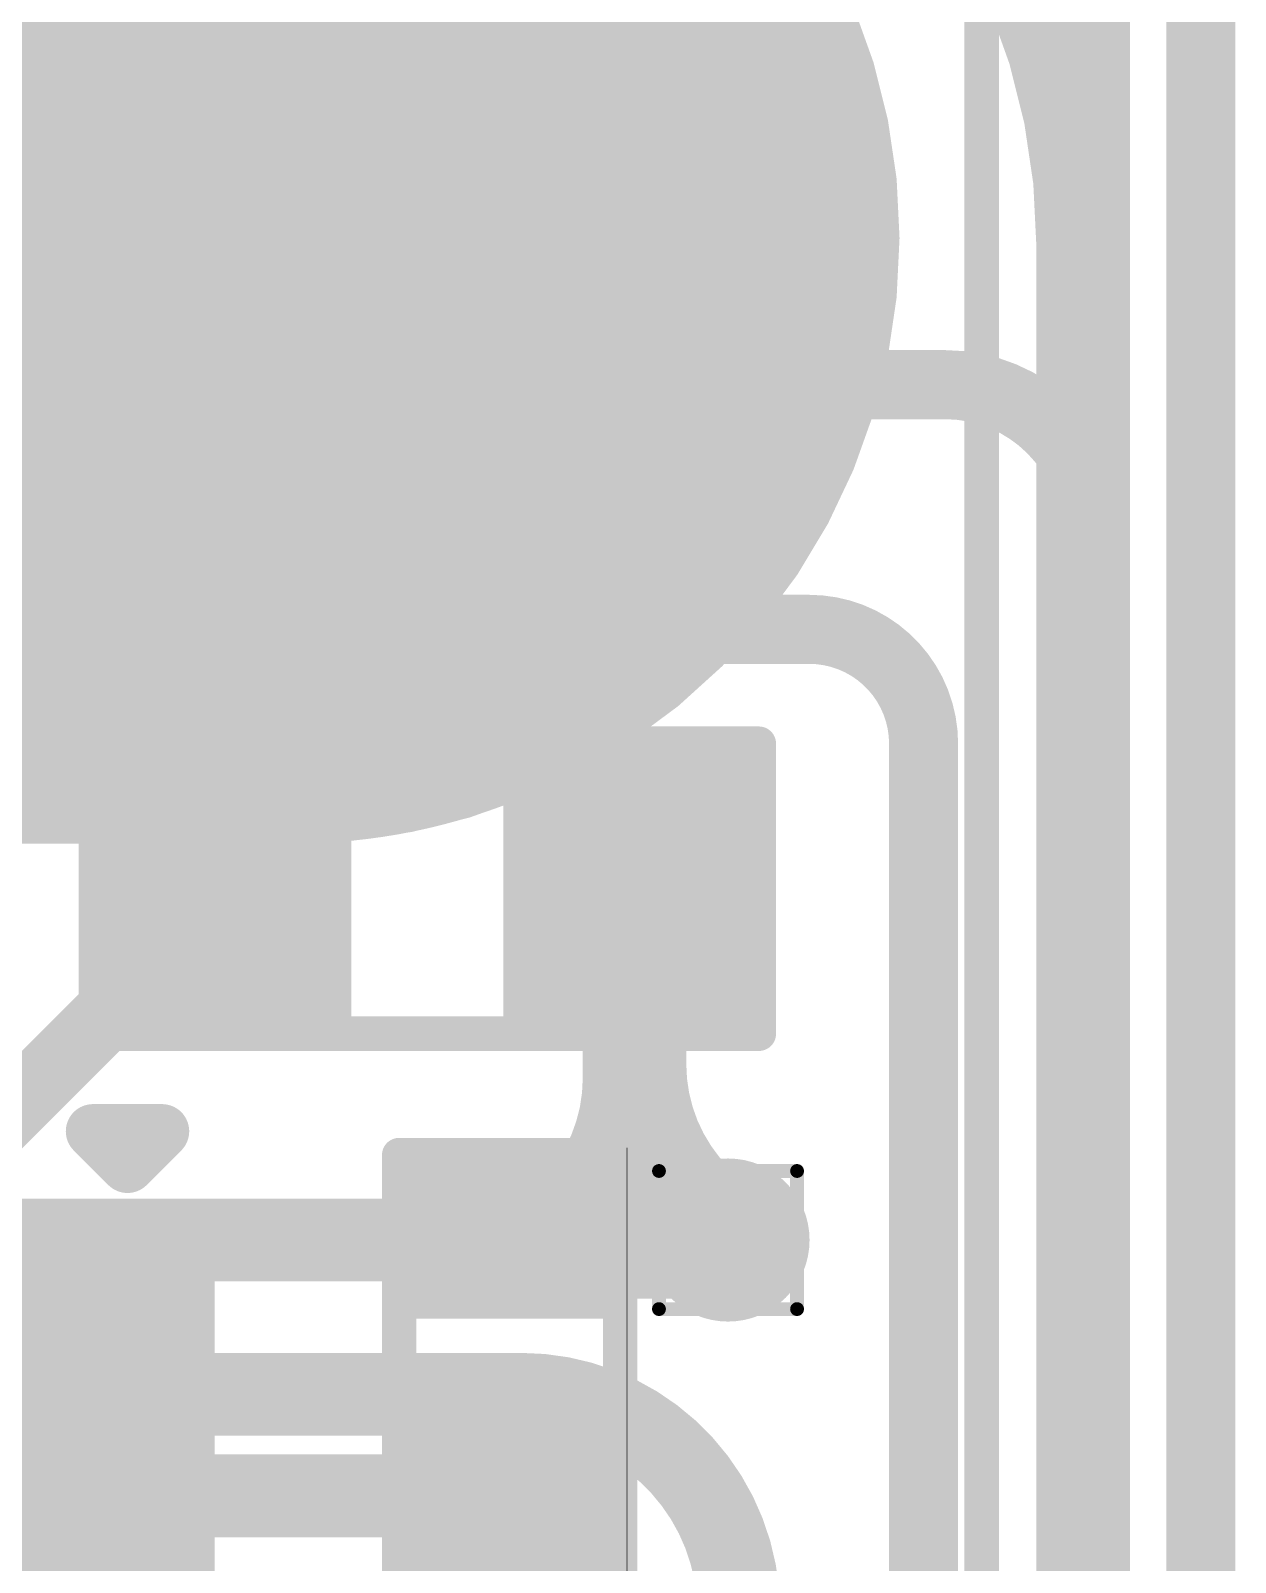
# Model space of a CAD drawing. Header units: inches. Extents: x 3 to 457, y -41 to 239.
# Drawn here: x 20.46 to 24.89, y 8.4 to 14.03 of the extents above; entities that cross this region are included whole.
import ezdxf

# ---------------------------------------------------------------- set-up
doc = ezdxf.new("R2010")
doc.units = ezdxf.units.IN
for name, color, linetype in [('Board Outline', 216, 'Continuous'), ('Bottom Layer', 5, 'Continuous'), ('Bottom Overlay', 54, 'Continuous'), ('Bottom Paste', 16, 'Continuous'), ('Bottom Solder', 6, 'Continuous'), ('Drill Drawing', 1, 'Continuous'), ('Fabrication', 76, 'Continuous'), ('Top Layer', 1, 'Continuous'), ('Top Overlay', 2, 'Continuous'), ('Top Paste', 8, 'Continuous'), ('Top Solder', 216, 'Continuous'), ('Via Holes', 16, 'Continuous')]:
    doc.layers.add(name, color=color, linetype=linetype)

# ---------------------------------------------------------------- blocks, each defined once
blk = doc.blocks.new('TSSOP_14_21')
at = {"layer": 'Top Layer'}
blk.add_hatch(color=1, dxfattribs=at).paths.add_polyline_path([(-3.65, 2.175), (-2.15, 2.175), (-2.15, 1.725), (-3.65, 1.725)])
at = {"layer": 'Top Paste'}
blk.add_hatch(color=8, dxfattribs=at).paths.add_polyline_path([(-3.65, 2.175), (-2.15, 2.175), (-2.15, 1.725), (-3.65, 1.725)])
at = {"layer": 'Top Solder'}
for points in [[(-3.7516, 2.2766), (-2.0484, 2.2766), (-2.0484, 1.6234), (-3.7516, 1.6234)], [(-3.7516, 1.6266), (-2.0484, 1.6266), (-2.0484, 0.9734), (-3.7516, 0.9734)]]:
    blk.add_hatch(color=216, dxfattribs=at).paths.add_polyline_path(points)
at = {"layer": 'Top Overlay'}
for points in [[(-4.0112, 1.8288, 0.2, 0.2, 0), (-4.0112, 2.0828, 0.2, 0.2, 0)], [(-3.8842, 1.9558, 0.2, 0.2, 0), (-4.0112, 2.0828, 0.2, 0.2, 0)], [(-4.0112, 1.8288, 0.2, 0.2, 0), (-3.8842, 1.9558, 0.2, 0.2, 0)]]:
    blk.add_lwpolyline(points, format="xyseb", dxfattribs=at)
for points in [[(-4.0612, 2.0828, 0.1, 0.1, 1), (-3.9612, 2.0828, 0.1, 0.1, 1)], [(-4.0612, 2.0828, 0.1, 0.1, 1), (-3.9612, 2.0828, 0.1, 0.1, 1)], [(-3.9342, 1.9558, 0.1, 0.1, 1), (-3.8342, 1.9558, 0.1, 0.1, 1)], [(-3.9342, 1.9558, 0.1, 0.1, 1), (-3.8342, 1.9558, 0.1, 0.1, 1)], [(-4.0612, 1.8288, 0.1, 0.1, 1), (-3.9612, 1.8288, 0.1, 0.1, 1)], [(-4.0612, 1.8288, 0.1, 0.1, 1), (-3.9612, 1.8288, 0.1, 0.1, 1)]]:
    blk.add_lwpolyline(points, format="xyseb", close=True, dxfattribs=at)
blk = doc.blocks.new('R___0402_36')
at = {"layer": 'Top Layer'}
for points in [[(-0.6985, -0.3175), (-0.6985, 0.3175), (-0.2413, 0.3175), (-0.2413, -0.3175)], [(0.2413, -0.3175), (0.2413, 0.3175), (0.6985, 0.3175), (0.6985, -0.3175)]]:
    blk.add_hatch(color=1, dxfattribs=at).paths.add_polyline_path(points)
at = {"layer": 'Top Paste'}
for points in [[(-0.6985, -0.3175), (-0.6985, 0.3175), (-0.2413, 0.3175), (-0.2413, -0.3175)], [(0.2413, -0.3175), (0.2413, 0.3175), (0.6985, 0.3175), (0.6985, -0.3175)]]:
    blk.add_hatch(color=8, dxfattribs=at).paths.add_polyline_path(points)
at = {"layer": 'Top Solder'}
for points in [[(-0.7535, -0.3725), (-0.7535, 0.3725), (-0.1863, 0.3725), (-0.1863, -0.3725)], [(0.1863, -0.3725), (0.1863, 0.3725), (0.7535, 0.3725), (0.7535, -0.3725)]]:
    blk.add_hatch(color=216, dxfattribs=at).paths.add_polyline_path(points)
at = {"layer": 'Top Overlay'}
for points in [[(-0.7874, 0.4064, 0.127, 0.127, 0), (-0.7874, -0.4064, 0.127, 0.127, 0)], [(-0.7874, 0.4064, 0.127, 0.127, 0), (0.7874, 0.4064, 0.127, 0.127, 0)], [(0.7874, 0.4064, 0.127, 0.127, 0), (0.7874, -0.4064, 0.127, 0.127, 0)], [(-0.7874, -0.4064, 0.127, 0.127, 0), (0.7874, -0.4064, 0.127, 0.127, 0)], [(-0.8128, -0.4318, 0.00323, 0.00323, 0), (0.8128, -0.4318, 0.00323, 0.00323, 0)]]:
    blk.add_lwpolyline(points, format="xyseb", dxfattribs=at)
for points in [[(-0.8191, 0.4064, 0.0635, 0.0635, 1), (-0.7556, 0.4064, 0.0635, 0.0635, 1)], [(-0.8191, 0.4064, 0.0635, 0.0635, 1), (-0.7556, 0.4064, 0.0635, 0.0635, 1)], [(0.7556, 0.4064, 0.0635, 0.0635, 1), (0.8191, 0.4064, 0.0635, 0.0635, 1)], [(0.7556, 0.4064, 0.0635, 0.0635, 1), (0.8191, 0.4064, 0.0635, 0.0635, 1)], [(-0.8191, -0.4064, 0.0635, 0.0635, 1), (-0.7556, -0.4064, 0.0635, 0.0635, 1)], [(-0.8191, -0.4064, 0.0635, 0.0635, 1), (-0.7556, -0.4064, 0.0635, 0.0635, 1)], [(0.7556, -0.4064, 0.0635, 0.0635, 1), (0.8191, -0.4064, 0.0635, 0.0635, 1)], [(0.7556, -0.4064, 0.0635, 0.0635, 1), (0.8191, -0.4064, 0.0635, 0.0635, 1)], [(-0.8136, -0.4318, 0.00161, 0.00161, 1), (-0.812, -0.4318, 0.00161, 0.00161, 1)], [(0.812, -0.4318, 0.00161, 0.00161, 1), (0.8136, -0.4318, 0.00161, 0.00161, 1)]]:
    blk.add_lwpolyline(points, format="xyseb", close=True, dxfattribs=at)
blk = doc.blocks.new('R___0603_42')
at = {"layer": 'Top Layer'}
for points in [[(-0.381, 0.4445), (-0.381, -0.4445), (-1.143, -0.4445), (-1.143, 0.4445)], [(1.143, 0.4445), (1.143, -0.4445), (0.381, -0.4445), (0.381, 0.4445)]]:
    blk.add_hatch(color=1, dxfattribs=at).paths.add_polyline_path(points)
at = {"layer": 'Top Paste'}
for points in [[(-0.381, 0.4445), (-0.381, -0.4445), (-1.143, -0.4445), (-1.143, 0.4445)], [(1.143, 0.4445), (1.143, -0.4445), (0.381, -0.4445), (0.381, 0.4445)]]:
    blk.add_hatch(color=8, dxfattribs=at).paths.add_polyline_path(points)
at = {"layer": 'Top Solder'}
for points in [[(-0.2794, 0.5461), (-0.2794, -0.5461), (-1.2446, -0.5461), (-1.2446, 0.5461)], [(1.2446, 0.5461), (1.2446, -0.5461), (0.2794, -0.5461), (0.2794, 0.5461)]]:
    blk.add_hatch(color=216, dxfattribs=at).paths.add_polyline_path(points)
at = {"layer": 'Top Overlay'}
for points in [[(-1.2192, 0.5334, 0.127, 0.127, 0), (1.2192, 0.5334, 0.127, 0.127, 0)], [(-1.2192, -0.5334, 0.127, 0.127, 0), (-1.2192, 0.5334, 0.127, 0.127, 0)], [(1.2192, -0.5334, 0.127, 0.127, 0), (1.2192, 0.5334, 0.127, 0.127, 0)], [(-1.2192, -0.5334, 0.127, 0.127, 0), (1.2192, -0.5334, 0.127, 0.127, 0)]]:
    blk.add_lwpolyline(points, format="xyseb", dxfattribs=at)
for points in [[(-1.25095, 0.5334, 0.0635, 0.0635, 1), (-1.18745, 0.5334, 0.0635, 0.0635, 1)], [(-1.25095, 0.5334, 0.0635, 0.0635, 1), (-1.18745, 0.5334, 0.0635, 0.0635, 1)], [(1.18745, 0.5334, 0.0635, 0.0635, 1), (1.25095, 0.5334, 0.0635, 0.0635, 1)], [(1.18745, 0.5334, 0.0635, 0.0635, 1), (1.25095, 0.5334, 0.0635, 0.0635, 1)], [(-1.25095, -0.5334, 0.0635, 0.0635, 1), (-1.18745, -0.5334, 0.0635, 0.0635, 1)], [(-1.25095, -0.5334, 0.0635, 0.0635, 1), (-1.18745, -0.5334, 0.0635, 0.0635, 1)], [(1.18745, -0.5334, 0.0635, 0.0635, 1), (1.25095, -0.5334, 0.0635, 0.0635, 1)], [(1.18745, -0.5334, 0.0635, 0.0635, 1), (1.25095, -0.5334, 0.0635, 0.0635, 1)]]:
    blk.add_lwpolyline(points, format="xyseb", close=True, dxfattribs=at)
blk = doc.blocks.new('SEMG_PAD_B_56')
at = {"layer": 'Bottom Layer'}
h = blk.add_hatch(color=5, dxfattribs=at)
edge = h.paths.add_edge_path()
edge.add_arc((-3.15, 0.0128), 2.1, 90, 270)
edge.add_line((-3.15, -2.0872), (3.15, -2.0872))
edge.add_arc((3.15, 0.0128), 2.1, 270, 450)
edge.add_line((3.15, 2.1128), (-3.15, 2.1128))
at = {"layer": 'Bottom Paste'}
h = blk.add_hatch(color=16, dxfattribs=at)
edge = h.paths.add_edge_path()
edge.add_arc((-3.15, 0.0128), 2.1, 90, 270)
edge.add_line((-3.15, -2.0872), (3.15, -2.0872))
edge.add_arc((3.15, 0.0128), 2.1, 270, 450)
edge.add_line((3.15, 2.1128), (-3.15, 2.1128))
at = {"layer": 'Bottom Solder'}
h = blk.add_hatch(color=6, dxfattribs=at)
edge = h.paths.add_edge_path()
edge.add_arc((-3.15, 0.0128), 2.2016, 90, 270)
edge.add_line((-3.15, -2.1888), (3.15, -2.1888))
edge.add_arc((3.15, 0.0128), 2.2016, 270, 450)
edge.add_line((3.15, 2.2144), (-3.15, 2.2144))
at = {"layer": 'Bottom Overlay'}
blk.add_lwpolyline([(-5.6832, 10.9657, 0.127, 0.127, 0), (-5.6832, -10.9657, 0.127, 0.127, 0)], format="xyseb", dxfattribs=at)
blk = doc.blocks.new('C___0603_68')
at = {"layer": 'Top Layer'}
for points in [[(-0.381, 0.4445), (-0.381, -0.4445), (-1.143, -0.4445), (-1.143, 0.4445)], [(1.143, 0.4445), (1.143, -0.4445), (0.381, -0.4445), (0.381, 0.4445)]]:
    blk.add_hatch(color=1, dxfattribs=at).paths.add_polyline_path(points)
at = {"layer": 'Top Paste'}
for points in [[(-0.381, 0.4445), (-0.381, -0.4445), (-1.143, -0.4445), (-1.143, 0.4445)], [(1.143, 0.4445), (1.143, -0.4445), (0.381, -0.4445), (0.381, 0.4445)]]:
    blk.add_hatch(color=8, dxfattribs=at).paths.add_polyline_path(points)
at = {"layer": 'Top Solder'}
for points in [[(-0.321, 0.5045), (-0.321, -0.5045), (-1.203, -0.5045), (-1.203, 0.5045)], [(1.203, 0.5045), (1.203, -0.5045), (0.321, -0.5045), (0.321, 0.5045)]]:
    blk.add_hatch(color=216, dxfattribs=at).paths.add_polyline_path(points)
at = {"layer": 'Top Overlay'}
for points in [[(-0.4572, 0.5334, 0.127, 0.127, 0), (-1.2446, 0.5334, 0.127, 0.127, 0)], [(-1.2446, 0.5334, 0.127, 0.127, 0), (-1.2446, -0.5334, 0.127, 0.127, 0)], [(1.2446, 0.5334, 0.127, 0.127, 0), (0.4572, 0.5334, 0.127, 0.127, 0)], [(1.2446, 0.5334, 0.127, 0.127, 0), (1.2446, -0.5334, 0.127, 0.127, 0)], [(-0.4572, -0.5334, 0.127, 0.127, 0), (-1.2446, -0.5334, 0.127, 0.127, 0)], [(1.2446, -0.5334, 0.127, 0.127, 0), (0.4572, -0.5334, 0.127, 0.127, 0)]]:
    blk.add_lwpolyline(points, format="xyseb", dxfattribs=at)
for points in [[(-1.2764, 0.5334, 0.0635, 0.0635, 1), (-1.2128, 0.5334, 0.0635, 0.0635, 1)], [(-1.2764, 0.5334, 0.0635, 0.0635, 1), (-1.2128, 0.5334, 0.0635, 0.0635, 1)], [(-0.4889, 0.5334, 0.0635, 0.0635, 1), (-0.4254, 0.5334, 0.0635, 0.0635, 1)], [(0.4254, 0.5334, 0.0635, 0.0635, 1), (0.4889, 0.5334, 0.0635, 0.0635, 1)], [(1.2128, 0.5334, 0.0635, 0.0635, 1), (1.2764, 0.5334, 0.0635, 0.0635, 1)], [(1.2128, 0.5334, 0.0635, 0.0635, 1), (1.2764, 0.5334, 0.0635, 0.0635, 1)], [(-1.2764, -0.5334, 0.0635, 0.0635, 1), (-1.2128, -0.5334, 0.0635, 0.0635, 1)], [(-1.2764, -0.5334, 0.0635, 0.0635, 1), (-1.2128, -0.5334, 0.0635, 0.0635, 1)], [(-0.4889, -0.5334, 0.0635, 0.0635, 1), (-0.4254, -0.5334, 0.0635, 0.0635, 1)], [(0.4254, -0.5334, 0.0635, 0.0635, 1), (0.4889, -0.5334, 0.0635, 0.0635, 1)], [(1.2128, -0.5334, 0.0635, 0.0635, 1), (1.2764, -0.5334, 0.0635, 0.0635, 1)], [(1.2128, -0.5334, 0.0635, 0.0635, 1), (1.2764, -0.5334, 0.0635, 0.0635, 1)]]:
    blk.add_lwpolyline(points, format="xyseb", close=True, dxfattribs=at)

msp = doc.modelspace()

# ---------------------------------------------------------------- hatches: boundary and pattern name
at = {"layer": 'Bottom Layer'}
h = msp.add_hatch(color=5, dxfattribs=at)
edge = h.paths.add_edge_path()
edge.add_arc((23.0283, 9.5846), 0.3, 0, 360)
at = {"layer": 'Top Layer'}
h = msp.add_hatch(color=1, dxfattribs=at)
edge = h.paths.add_edge_path()
edge.add_arc((23.0283, 9.5846), 0.3, 0, 360)
at = {"layer": 'Via Holes'}
h = msp.add_hatch(color=7, dxfattribs=at)
edge = h.paths.add_edge_path()
edge.add_arc((23.0283, 9.5846), 0.15, 0, 360)

# ---------------------------------------------------------------- linework, layer by layer
at = {"layer": 'Board Outline'}
msp.add_lwpolyline([(24.7677, 24.1726, 0.127, 0.127, 0), (24.7677, 2.3168, 0.127, 0.127, 0)], format="xyseb", dxfattribs=at)
msp.add_lwpolyline([(24.7677, 24.1726, 0.127, 0.127, 0), (24.7677, 2.3168, 0.127, 0.127, 0)], format="xyseb", dxfattribs=at)
at = {"layer": 'Bottom Layer'}
for points in [[(23.5978, 14.9761, 0.3048, 0.3048, -0.198912), (24.3149, 13.2447, 0.3048, 0.3048, 0)], [(24.3149, 2.0934, 0.3048, 0.3048, 0), (24.3149, 13.2447, 0.3048, 0.3048, 0)], [(17.3814, 9.5846, 0.3048, 0.3048, 0), (23.0283, 9.5846, 0.3048, 0.3048, 0)], [(17.3194, 9.017, 0.3048, 0.3048, 0), (22.267, 9.017, 0.3048, 0.3048, 0)], [(22.267, 9.017, 0.3048, 0.3048, -0.414214), (23.0677, 8.2163, 0.3048, 0.3048, 0)]]:
    msp.add_lwpolyline(points, format="xyseb", dxfattribs=at)
for points in [[(24.2387, 13.2447, 0.1524, 0.1524, 1), (24.3911, 13.2447, 0.1524, 0.1524, 1)], [(24.2387, 13.2447, 0.1524, 0.1524, 1), (24.3911, 13.2447, 0.1524, 0.1524, 1)], [(22.9521, 9.5846, 0.1524, 0.1524, 1), (23.1045, 9.5846, 0.1524, 0.1524, 1)], [(22.1908, 9.017, 0.1524, 0.1524, 1), (22.3432, 9.017, 0.1524, 0.1524, 1)], [(22.1908, 9.017, 0.1524, 0.1524, 1), (22.3432, 9.017, 0.1524, 0.1524, 1)]]:
    msp.add_lwpolyline(points, format="xyseb", close=True, dxfattribs=at)
at = {"layer": 'Drill Drawing'}
for points in [[(22.7743, 9.8386, 0.0508, 0.0508, 0), (23.2823, 9.8386, 0.0508, 0.0508, 0)], [(22.7743, 9.3306, 0.0508, 0.0508, 0), (22.7743, 9.8386, 0.0508, 0.0508, 0)], [(23.2823, 9.3306, 0.0508, 0.0508, 0), (23.2823, 9.8386, 0.0508, 0.0508, 0)], [(22.7743, 9.3306, 0.0508, 0.0508, 0), (23.2823, 9.3306, 0.0508, 0.0508, 0)]]:
    msp.add_lwpolyline(points, format="xyseb", dxfattribs=at)
for points in [[(22.7616, 9.8386, 0.0254, 0.0254, 1), (22.787, 9.8386, 0.0254, 0.0254, 1)], [(22.7616, 9.8386, 0.0254, 0.0254, 1), (22.787, 9.8386, 0.0254, 0.0254, 1)], [(23.2696, 9.8386, 0.0254, 0.0254, 1), (23.295, 9.8386, 0.0254, 0.0254, 1)], [(23.2696, 9.8386, 0.0254, 0.0254, 1), (23.295, 9.8386, 0.0254, 0.0254, 1)], [(22.7616, 9.3306, 0.0254, 0.0254, 1), (22.787, 9.3306, 0.0254, 0.0254, 1)], [(22.7616, 9.3306, 0.0254, 0.0254, 1), (22.787, 9.3306, 0.0254, 0.0254, 1)], [(23.2696, 9.3306, 0.0254, 0.0254, 1), (23.295, 9.3306, 0.0254, 0.0254, 1)], [(23.2696, 9.3306, 0.0254, 0.0254, 1), (23.295, 9.3306, 0.0254, 0.0254, 1)]]:
    msp.add_lwpolyline(points, format="xyseb", close=True, dxfattribs=at)
at = {"layer": 'Fabrication'}
for points in [[(24.7677, 24.1726, 0.254, 0.254, 0), (24.7677, 2.3168, 0.254, 0.254, 0)], [(22.9173, 14.7553, 0.254, 0.254, -0.198912), (23.5323, 13.2703, 0.254, 0.254, 0)], [(23.5323, 13.2703, 0.254, 0.254, -0.198912), (22.9173, 11.7854, 0.254, 0.254, 0)], [(22.9173, 11.7854, 0.254, 0.254, -0.198912), (21.4323, 11.1703, 0.254, 0.254, 0)], [(15.1243, 11.1703, 0.254, 0.254, 0), (21.4323, 11.1703, 0.254, 0.254, 0)]]:
    msp.add_lwpolyline(points, format="xyseb", dxfattribs=at)
for points in [[(23.4688, 13.2703, 0.127, 0.127, 1), (23.5958, 13.2703, 0.127, 0.127, 1)], [(23.4688, 13.2703, 0.127, 0.127, 1), (23.5958, 13.2703, 0.127, 0.127, 1)], [(22.8538, 11.7854, 0.127, 0.127, 1), (22.9808, 11.7854, 0.127, 0.127, 1)], [(22.8538, 11.7854, 0.127, 0.127, 1), (22.9808, 11.7854, 0.127, 0.127, 1)], [(21.3688, 11.1703, 0.127, 0.127, 1), (21.4958, 11.1703, 0.127, 0.127, 1)], [(21.3688, 11.1703, 0.127, 0.127, 1), (21.4958, 11.1703, 0.127, 0.127, 1)]]:
    msp.add_lwpolyline(points, format="xyseb", close=True, dxfattribs=at)
at = {"layer": 'Top Layer'}
for points in [[(21.1604, 12.7311, 0.381, 0.381, 0), (21.1604, 16.632, 0.381, 0.381, 0)], [(24.3803, 12.1781, 0.254, 0.254, 0), (24.3803, 16.5129, 0.254, 0.254, 0)], [(21.1604, 12.1781, 0.254, 0.254, 0), (21.1604, 12.7311, 0.254, 0.254, 0)], [(22.6844, 12.7311, 0.254, 0.254, 0), (23.8289, 12.7311, 0.254, 0.254, 0)], [(23.8284, 12.7311, 0.254, 0.254, -0.413586), (24.3803, 12.1781, 0.254, 0.254, 0)], [(23.8289, 12.7311, 0.254, 0.254, -0.000222), (23.8284, 12.7311, 0.254, 0.254, 0)], [(21.1604, 12.1781, 0.254, 0.254, -0.414214), (20.8134, 11.8311, 0.254, 0.254, 0)], [(21.5073, 11.8311, 0.254, 0.254, -0.414214), (21.1604, 12.1781, 0.254, 0.254, 0)], [(24.3803, 1.9428, 0.254, 0.254, 0), (24.3803, 12.1781, 0.254, 0.254, 0)], [(19.3605, 11.8311, 0.254, 0.254, 0), (20.8134, 11.8311, 0.254, 0.254, 0)], [(20.8134, 11.8311, 0.254, 0.254, 0), (21.5073, 11.8311, 0.254, 0.254, 0)], [(21.5073, 11.8311, 0.254, 0.254, 0), (23.3269, 11.8311, 0.254, 0.254, 0)], [(23.3269, 11.8311, 0.254, 0.254, -0.414214), (23.7478, 11.4103, 0.254, 0.254, 0)], [(23.7478, 1.9695, 0.254, 0.254, 0), (23.7478, 11.4103, 0.254, 0.254, 0)], [(22.6844, 9.5846, 0.381, 0.381, 0), (22.6844, 10.8769, 0.381, 0.381, 0)], [(20.3117, 9.9814, 0.254, 0.254, 0), (20.8488, 10.5185, 0.254, 0.254, 0)], [(22.6844, 10.18, 0.381, 0.381, -0.198912), (22.4707, 9.664, 0.381, 0.381, 0)], [(22.8981, 9.7148, 0.381, 0.381, -0.198912), (22.6844, 10.2308, 0.381, 0.381, 0)], [(22.2251, 9.5795, 0.381, 0.381, 0), (22.6844, 9.5795, 0.381, 0.381, 0)], [(22.4928, 9.5592, 0.381, 0.381, 0), (22.9521, 9.5592, 0.381, 0.381, 0)], [(20.886, 8.6435, 0.3048, 0.3048, 0), (22.1198, 8.6435, 0.3048, 0.3048, 0)], [(22.2251, 7.7264, 0.3048, 0.3048, 0), (22.2251, 8.6397, 0.3048, 0.3048, 0)]]:
    msp.add_lwpolyline(points, format="xyseb", dxfattribs=at)
for points in [[(21.0651, 12.7311, 0.1905, 0.1905, 1), (21.2556, 12.7311, 0.1905, 0.1905, 1)], [(21.0969, 12.7311, 0.127, 0.127, 1), (21.2239, 12.7311, 0.127, 0.127, 1)], [(22.6209, 12.7311, 0.127, 0.127, 1), (22.7479, 12.7311, 0.127, 0.127, 1)], [(23.7649, 12.7311, 0.127, 0.127, 1), (23.8919, 12.7311, 0.127, 0.127, 1)], [(23.7649, 12.7311, 0.127, 0.127, 1), (23.8919, 12.7311, 0.127, 0.127, 1)], [(23.7654, 12.7311, 0.127, 0.127, 1), (23.8924, 12.7311, 0.127, 0.127, 1)], [(23.7654, 12.7311, 0.127, 0.127, 1), (23.8924, 12.7311, 0.127, 0.127, 1)], [(21.0969, 12.1781, 0.127, 0.127, 1), (21.2239, 12.1781, 0.127, 0.127, 1)], [(21.0969, 12.1781, 0.127, 0.127, 1), (21.2239, 12.1781, 0.127, 0.127, 1)], [(21.0969, 12.1781, 0.127, 0.127, 1), (21.2239, 12.1781, 0.127, 0.127, 1)], [(24.3168, 12.1781, 0.127, 0.127, 1), (24.4438, 12.1781, 0.127, 0.127, 1)], [(24.3168, 12.1781, 0.127, 0.127, 1), (24.4438, 12.1781, 0.127, 0.127, 1)], [(24.3168, 12.1781, 0.127, 0.127, 1), (24.4438, 12.1781, 0.127, 0.127, 1)], [(20.7499, 11.8311, 0.127, 0.127, 1), (20.8769, 11.8311, 0.127, 0.127, 1)], [(20.7499, 11.8311, 0.127, 0.127, 1), (20.8769, 11.8311, 0.127, 0.127, 1)], [(20.7499, 11.8311, 0.127, 0.127, 1), (20.8769, 11.8311, 0.127, 0.127, 1)], [(21.4438, 11.8311, 0.127, 0.127, 1), (21.5708, 11.8311, 0.127, 0.127, 1)], [(21.4438, 11.8311, 0.127, 0.127, 1), (21.5708, 11.8311, 0.127, 0.127, 1)], [(21.4438, 11.8311, 0.127, 0.127, 1), (21.5708, 11.8311, 0.127, 0.127, 1)], [(23.2634, 11.8311, 0.127, 0.127, 1), (23.3904, 11.8311, 0.127, 0.127, 1)], [(23.2634, 11.8311, 0.127, 0.127, 1), (23.3904, 11.8311, 0.127, 0.127, 1)], [(23.6843, 11.4103, 0.127, 0.127, 1), (23.8113, 11.4103, 0.127, 0.127, 1)], [(23.6843, 11.4103, 0.127, 0.127, 1), (23.8113, 11.4103, 0.127, 0.127, 1)], [(22.5891, 10.8769, 0.1905, 0.1905, 1), (22.7796, 10.8769, 0.1905, 0.1905, 1)], [(20.7853, 10.5185, 0.127, 0.127, 1), (20.9123, 10.5185, 0.127, 0.127, 1)], [(22.5891, 10.2308, 0.1905, 0.1905, 1), (22.7796, 10.2308, 0.1905, 0.1905, 1)], [(22.5891, 10.18, 0.1905, 0.1905, 1), (22.7796, 10.18, 0.1905, 0.1905, 1)], [(22.8029, 9.7148, 0.1905, 0.1905, 1), (22.9934, 9.7148, 0.1905, 0.1905, 1)], [(22.3754, 9.664, 0.1905, 0.1905, 1), (22.5659, 9.664, 0.1905, 0.1905, 1)], [(22.1298, 9.5795, 0.1905, 0.1905, 1), (22.3203, 9.5795, 0.1905, 0.1905, 1)], [(22.3975, 9.5592, 0.1905, 0.1905, 1), (22.588, 9.5592, 0.1905, 0.1905, 1)], [(22.5891, 9.5846, 0.1905, 0.1905, 1), (22.7796, 9.5846, 0.1905, 0.1905, 1)], [(22.5891, 9.5795, 0.1905, 0.1905, 1), (22.7796, 9.5795, 0.1905, 0.1905, 1)], [(22.8568, 9.5592, 0.1905, 0.1905, 1), (23.0473, 9.5592, 0.1905, 0.1905, 1)], [(20.8098, 8.6435, 0.1524, 0.1524, 1), (20.9622, 8.6435, 0.1524, 0.1524, 1)], [(22.0436, 8.6435, 0.1524, 0.1524, 1), (22.196, 8.6435, 0.1524, 0.1524, 1)], [(22.1489, 8.6397, 0.1524, 0.1524, 1), (22.3013, 8.6397, 0.1524, 0.1524, 1)]]:
    msp.add_lwpolyline(points, format="xyseb", close=True, dxfattribs=at)

# ---------------------------------------------------------------- block references
for name, p, rotation in [('SEMG_PAD_B_56', (18.2783, 13.2575), 180), ('C___0603_68', (21.9224, 12.7311), 180), ('TSSOP_14_21', (18.8634, 5.9734), 270), ('R___0402_36', (22.2251, 9.1096), 90)]:
    msp.add_blockref(name, p, dxfattribs=dict(rotation=rotation))
msp.add_blockref('R___0603_42', (21.9224, 10.8769))

doc.saveas('drawing.dxf')
